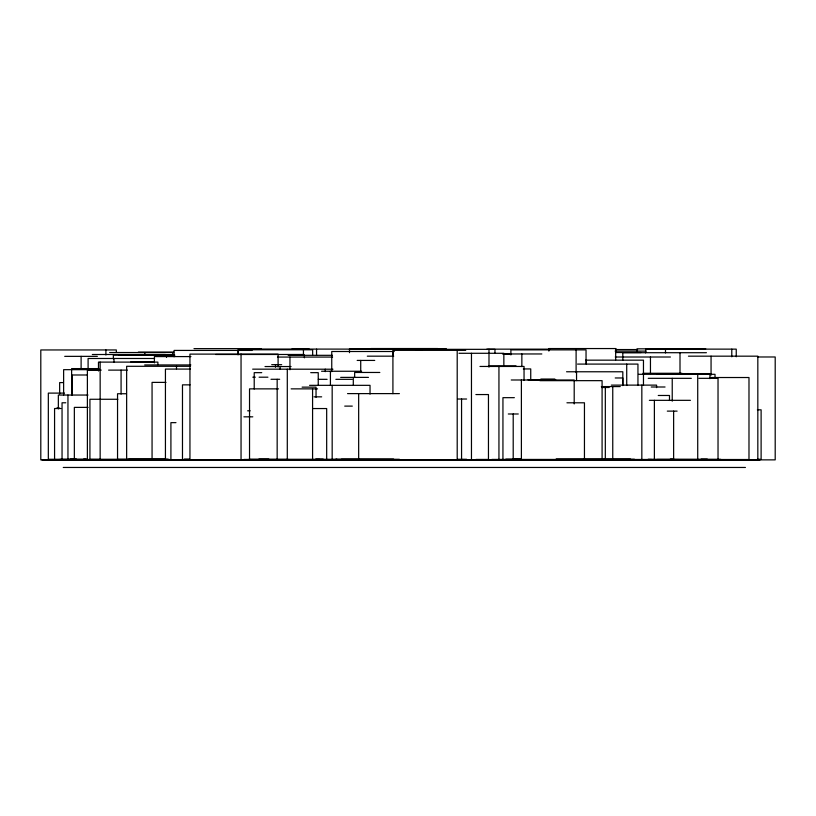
<?xml version="1.0" encoding="UTF-8"?>
<svg xmlns="http://www.w3.org/2000/svg" width="816" height="816" viewBox="0 0 816 816"><rect width="100%" height="100%" fill="white"/><g stroke="black" fill="none" stroke-linecap="round" stroke-linejoin="round"><path stroke-width="1.22" d="M370.933 348.534L437.753 348.534M548.872 348.554L615.815 348.554L615.815 352.349M193.984 348.626L261.406 348.626M377.767 348.799L446.372 348.799M705.718 348.82L637.01 348.82L637.01 351.339M260.212 349.054L309.223 349.054M416.017 348.911L349.493 348.911L349.493 352.696M291.873 349.075L382.847 349.136M486.836 349.156L550.096 349.156M422.943 349.34L494.965 349.34L494.965 353.155M616.08 349.554L637.592 349.554M416.068 349.931L422.331 349.931M252.062 350.421L174.094 350.421L174.094 356.796M465.712 350.36L392.914 350.36L392.914 393.669M615.131 351.115L646.252 351.115M394.261 351.502L331.755 351.502L331.755 371.668M138.353 352.124L173.716 352.124M109.63 352.522L172.676 352.522L172.676 355.052M615.825 352.532L641.05 352.532M706.421 352.706L622.812 352.706L622.812 360.274M459 353.287L503.849 353.287L503.849 365.976M502.472 353.96L541.824 353.96M503.605 354.134L511.448 354.134M92.32 354.501L165.464 354.501M215.659 354.481L303.95 354.481M118.83 354.807L174.614 354.827M174.257 355.123L113.353 355.123L113.353 358.907M155.754 355.317L174.777 355.317M288.17 355.317L332.469 355.317M367.302 356.174L393.689 356.174M688.449 356.174L757.829 356.174L757.829 459.867M64.709 356.357L97.359 356.357M190.924 356.582L154.397 356.582L154.397 362.885M615.254 357.01L670.426 357.01M757.483 356.98L775.2 356.98L775.2 459.867L42.004 459.867M277.511 357.071L332.612 357.071M154.632 358.489L88.097 358.489L88.097 368.628M585.562 360.162L643.467 360.162L643.467 385.397M357.173 360.427L374.738 360.427M130.835 361.865L154.377 361.865M577.544 364.089L637.949 364.089L637.949 385.499M271.708 364.67L281.673 364.67M144.687 364.946L190.862 364.946M488.957 365.884L516.049 365.884M190.516 366.292L126.643 366.292L126.643 459.796M265.016 366.547L291.067 366.547M479.981 366.455L524.045 366.455L524.045 380.327M98.899 368.597L71.624 368.597L71.624 395.189M523.331 368.934L530.737 368.934L530.737 380.287M190.434 369.077L165.434 369.077L165.434 459.775M252.654 369.158L332.959 369.22M99.552 369.668L63.628 369.668L63.628 395.056M101.225 370.117L87.383 370.117L87.383 459.775M108.599 370.117L127.357 370.117M321.565 371.249L361.631 371.249M566.549 371.77L622.822 371.77L622.822 385.601L622.812 377.971L615.223 377.971M379.828 372.463L354.654 372.463L354.654 377.512M261.742 372.657L254.215 372.657L254.215 389.028M310.702 372.657L318.24 372.657L318.24 385.254M642.937 373.289L681.941 373.289M656.798 373.595L709.94 373.595L709.94 378.665M638.51 374.309L715.02 374.309L715.02 378.124M87.353 374.993L72.216 374.993L72.216 395.179M252.797 377.196L255.316 377.196M259.09 377.196L267.923 377.196M340.66 377.38L368.455 377.38M710.216 377.522L748.986 377.522L748.986 459.52L657.196 459.49M648.241 378.328L691.315 378.328M698.945 378.328L718.029 378.328L718.029 459.52M540.845 379.052L554.849 379.052M270.983 379.287L279.674 379.287M318.311 379.328L327.094 379.328M335.876 379.328L352.186 379.328M528.023 379.838L555.716 379.838M511.234 379.991L574.199 379.991L574.199 403.971M539.876 380.654L602.086 380.654L602.086 459.51M165.995 382.388L152.062 382.388L152.062 459.5M63.454 382.592L59.65 382.592L59.65 393.944M190.036 384.856L182.478 384.856L182.478 459.49L190.036 459.49M611.327 385.121L656.574 385.121L656.574 387.641M309.56 385.336L370.036 385.336L370.036 394.148M601.361 386.58L620.252 386.58M302.114 387.141L316.037 387.141L316.037 397.29M651.219 386.998L665.05 386.998M601.555 387.488L609.144 387.488M278.531 388.865L249.533 388.865L249.533 459.296M291.139 388.865L317.546 388.865M64.484 393.108L48.328 393.108L48.328 459.286L86.547 459.265M126.449 393.74L117.545 393.74L117.545 459.449L169.799 459.5M347.545 393.608L399.401 393.608M475.891 394.556L488.458 394.556L488.458 459.439L475.891 459.439M87.985 395.046L58.344 395.046L58.344 408.908M658.247 395.474L669.487 395.474L669.487 400.493M314.017 396.841L321.657 396.841M514.355 397.667L502.942 397.667L502.942 459.428M457.735 399.024L466.609 399.024M117.861 399.269L89.923 399.269L89.923 459.275L165.628 459.235M649.373 400.33L690.428 400.33M65.8 402.778L62.047 402.778L62.047 459.541M566.936 402.798L584.45 402.798L584.45 459.541M344.719 406.113L352.298 406.113M88.097 407.378L74.348 407.378L74.348 459.51M56.845 408.041L59.384 408.041M60.914 408.51L54.57 408.51L54.57 459.255M312.793 408.551L326.675 408.551L326.675 459.377M757.391 409.826L761.114 409.826L761.114 459.255L757.391 459.255M247.625 410.815L250.145 410.815M667.304 411.121L677.117 411.121M508.297 413.987L518.293 413.987M243.882 416.833L252.807 416.833M175.97 422.647L170.911 422.647L170.911 459.949M70.196 459.153L76.429 459.153M83.609 459.153L86.006 459.153M128.591 459.153L168.147 459.153M184.365 459.153L189.353 459.153M258.886 459.153L268.841 459.153M315.578 459.153L323.207 459.153M335.917 459.153L393.72 459.224M505.808 459.153L521.016 459.153M556.022 459.153L630.554 459.153M670.364 459.153L672.792 459.153M701.077 459.153L707.319 459.153M249.053 459.286L336.937 459.286M341.353 459.286L399.401 459.286M457.735 459.275L466.609 459.275M513.335 459.265L520.883 459.265M556.196 459.367L634.44 459.265M648.128 459.275L720.865 459.377M59.894 459.418L100.613 459.51M243.882 459.449L288.466 459.51M316.037 459.479L319.76 459.479M332.081 459.52L393.7 459.52M491.824 459.428L651.658 459.49M58.334 459.581L60.792 459.581M73.43 459.734L75.939 459.734M134.946 459.663L165.811 459.663M315.843 459.663L370.036 459.663M514.172 459.571L517.905 459.571M556.532 459.612L626.464 459.714M668.783 459.581L678.637 459.581M757.391 460L40.8 459.908L40.8 349.952L116.321 349.952L116.321 352.481M50.031 460.112L759.89 460.122M63.26 467.466L745.426 467.466M736.246 356.776L736.246 349.136L645.589 349.105L645.589 352.92M731.789 349.136L731.789 356.776M711.062 356.174L711.062 375.146M697.721 374.309L697.721 459.541M680.003 352.706L680.003 372.881M673.628 411.121L673.628 459.49M672.231 378.328L672.231 401.166M665.489 349.136L665.489 352.951M654.381 400.33L654.381 459.275M650.454 357.01L650.454 373.524M641.835 385.121L641.835 459.49M626.719 364.089L626.719 385.499M615.672 348.554L615.672 359.938M612.755 386.58L612.755 459.479M605.319 387.488L605.319 459.479M586.378 360.162L586.378 363.946M586.041 363.793L586.041 349.88L510.887 349.88L510.887 354.94M576.545 371.77L576.545 380.572M576.106 349.88L576.106 372.647M549.005 348.554L548.872 351.084M521.852 353.96L521.852 366.568M521.393 379.991L521.393 459.51M513.203 413.987L513.203 459.469M498.943 366.455L498.943 459.796M488.988 349.34L488.988 367.129M471.464 353.287L471.464 459.887M461.56 399.024L461.56 459.275M457.205 350.36L457.205 459.908M393.118 351.502L393.118 356.541M360.723 360.427L360.723 371.892M358.663 393.608L358.663 459.286M353.297 377.38L353.297 384.958M332.173 385.336L332.173 459.663M330.419 371.249L330.419 385.152M325.237 369.158L325.237 371.678M316.557 349.136L316.557 355.501M312.65 354.848L312.65 349.778L238.058 349.778L238.058 354.848M312.579 388.865L312.579 459.296M304.409 355.317L304.409 357.836M303.45 349.778L303.45 354.848M289.955 357.071L289.955 369.76M287.293 369.158L287.293 459.775M280.092 366.547L280.092 369.067M278.093 366.863L278.093 354.113L189.944 354.113L189.944 459.887M277.165 379.287L277.165 459.51M275.492 364.67L275.492 367.21M241.046 354.113L241.046 459.887M238.241 350.421L238.241 354.246M176.501 366.292L176.501 368.812M166.505 354.807L166.505 357.337M157.886 364.65L157.886 362.11L98.481 362.11L98.481 370.994M144.871 352.522L144.871 355.052M121.074 370.117L121.074 394.108M113.995 358.489L113.995 362.284M105.907 349.952L105.907 355.001M100.154 362.11L100.154 459.826M81.11 356.357L81.11 368.985M67.952 395.046L67.952 459.286"/></g></svg>
